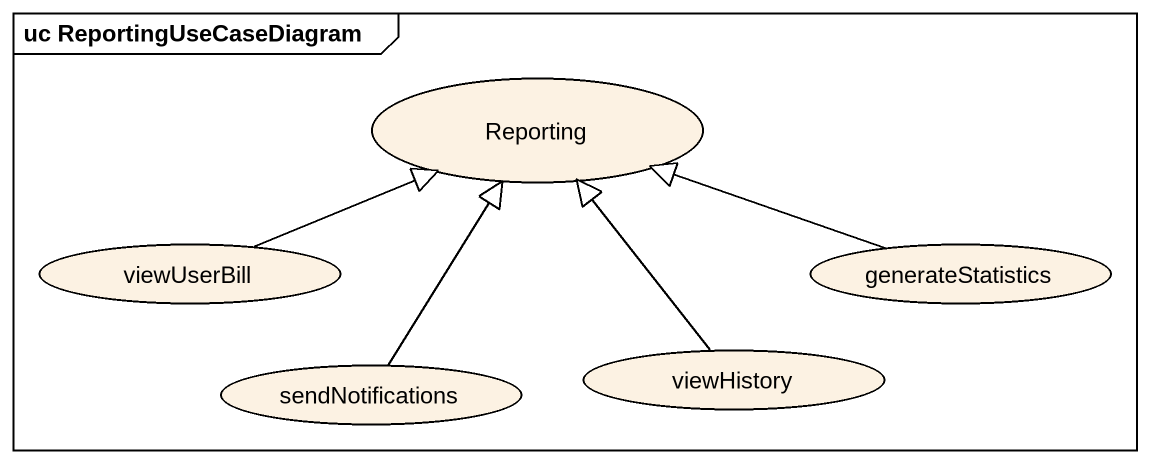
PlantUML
@startuml
mainframe uc ReportingUseCaseDiagram
usecase Reporting
usecase viewUserBill
usecase generateStatistics
usecase sendNotifications
usecase viewHistory
viewUserBill -right-|> Reporting
generateStatistics -left-|> Reporting
sendNotifications -up-|> Reporting
viewHistory -up-|> Reporting
@enduml
